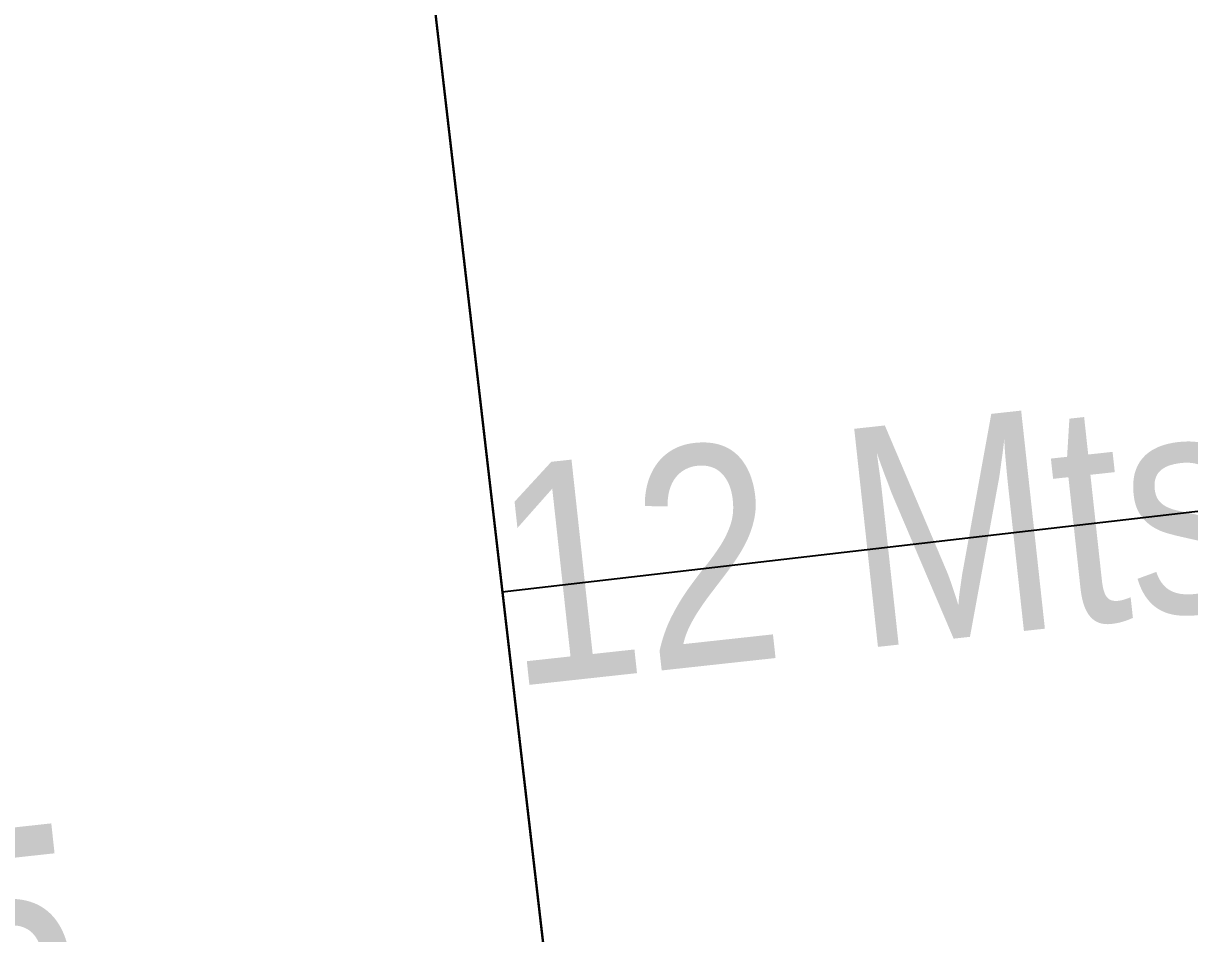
# Model space of a CAD drawing. Header units: millimetres. Extents: x 29397 to 29927, y 26123 to 26652.
# Drawn here: x 29774.63 to 29786.3, y 26204.95 to 26214.05 of the extents above; entities that cross this region are included whole.
import ezdxf

# ---------------------------------------------------------------- set-up
doc = ezdxf.new("R2010")
doc.units = ezdxf.units.MM
doc.header["$LTSCALE"] = 0.3
doc.linetypes.add('CENTER', pattern=[0])
doc.layers.add('_InternalRoad', color=3, linetype='Continuous')
doc.styles.add('PreDCRFont', font='ARIALN.TTF')

msp = doc.modelspace()

# ---------------------------------------------------------------- linework, layer by layer
at = {"layer": '_InternalRoad'}
for points in [[(29769.257, 26296.077), (29757.228, 26295.636), (29773.662, 26153.852), (29786.106, 26150.71)], [(29817.591, 26218.832), (29778.733, 26214.328), (29780.114, 26202.408), (29817.612, 26206.754)]]:
    msp.add_lwpolyline(points, close=True, dxfattribs=at)
at = {"layer": '_InternalRoad', "linetype": 'CENTER'}
msp.add_lwpolyline([(29779.423, 26208.368), (29817.602, 26212.793)], dxfattribs=at)

# ---------------------------------------------------------------- texts
at = {"layer": '_InternalRoad', "lineweight": 30, "style": 'PreDCRFont'}
for s, height, rotation, p in [('    12 Mts.    WIDE    PROPOSED     ROAD', 2.7432, 96.2146, (29776.371, 26192.616)), ('    12 Mts. WIDE PROPOSED ROAD', 2.19456, 6.2146, (29776.724, 26207.113))]:
    msp.add_text(s, height=height, rotation=rotation, dxfattribs=at).set_placement(p)

doc.saveas('drawing.dxf')
